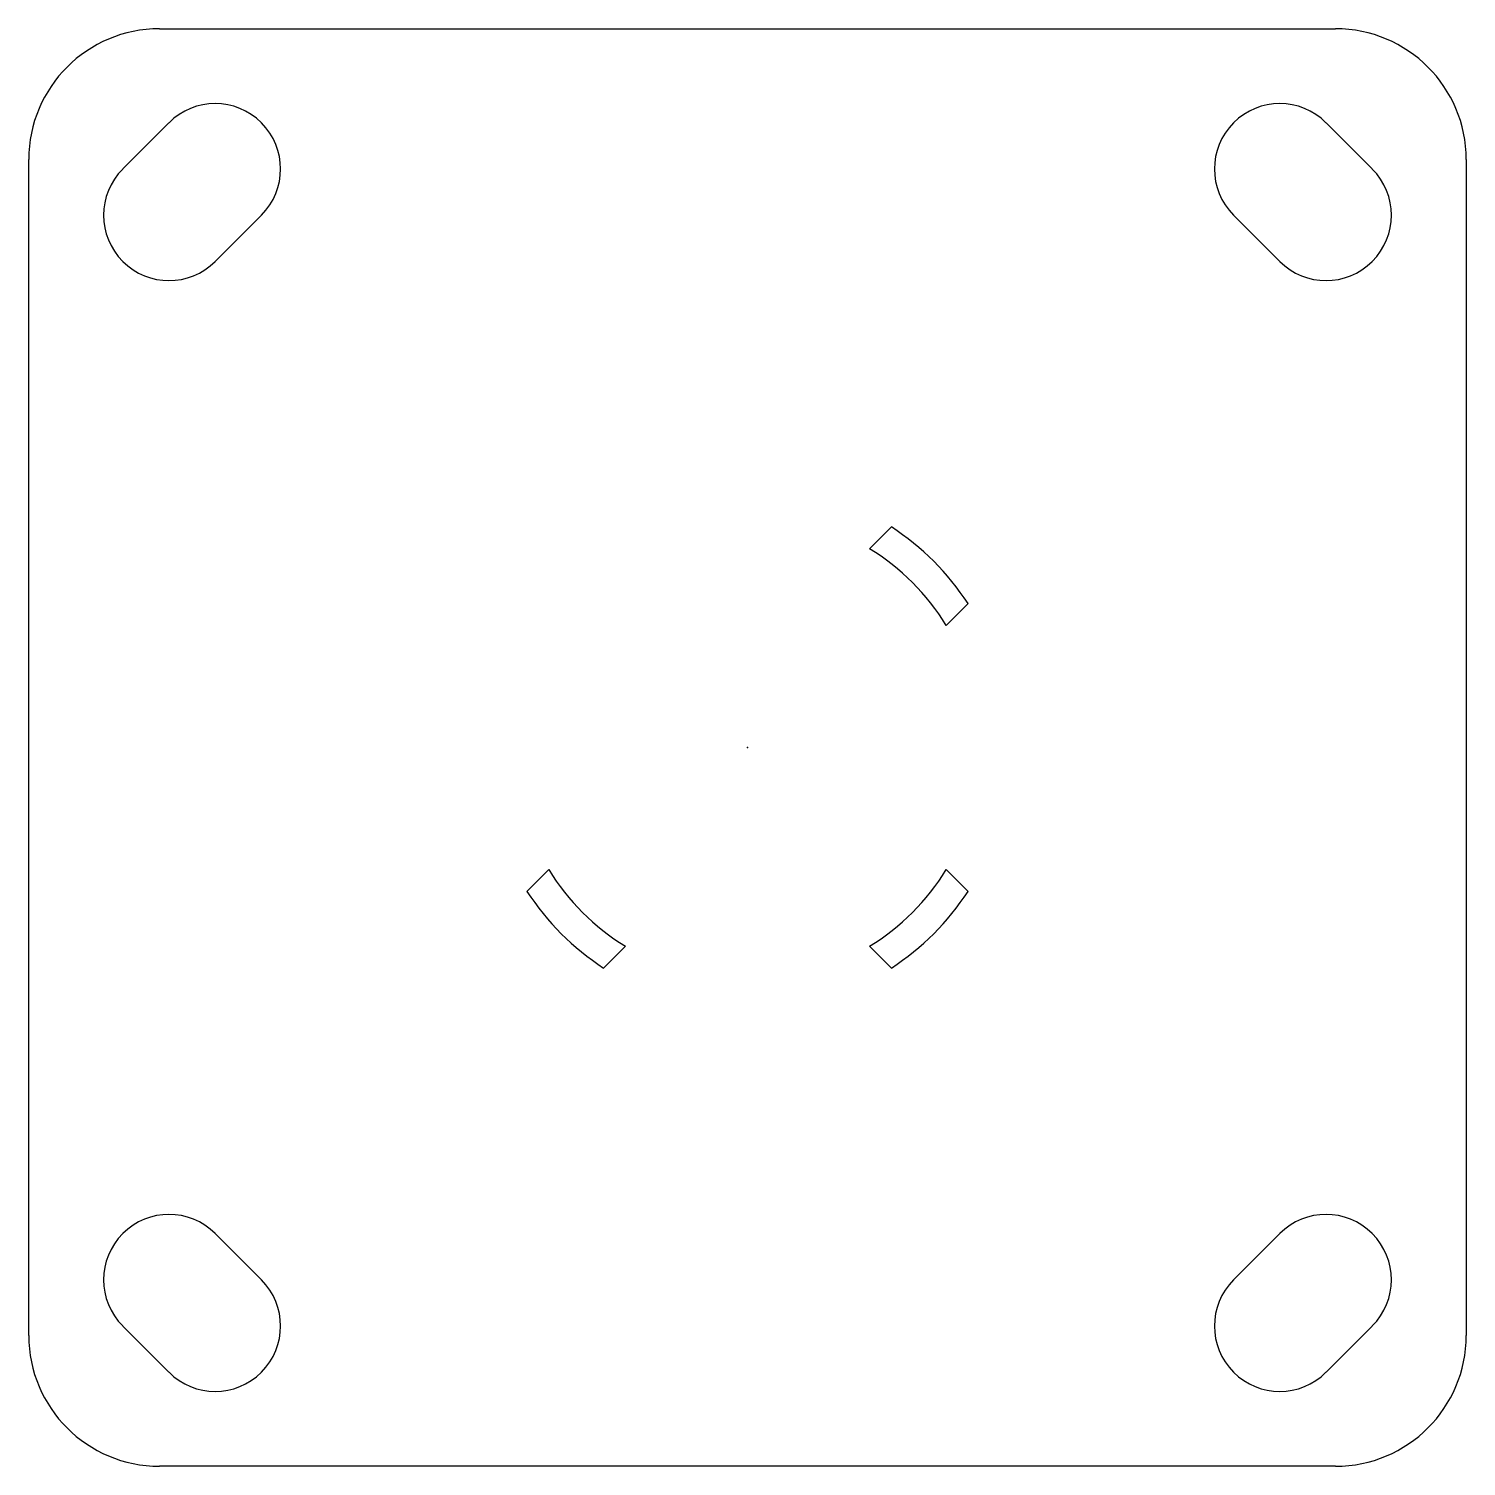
# Model space of a CAD drawing. Header units: millimetres. Extents: x 0 to 110, y 0 to 110.
import ezdxf

# ---------------------------------------------------------------- set-up
doc = ezdxf.new("R2010")
doc.units = ezdxf.units.MM
doc.header["$PDSIZE"] = -1

msp = doc.modelspace()

# ---------------------------------------------------------------- linework, layer by layer
at = {"color": 7, "linetype": 'Continuous', "lineweight": 25}
for p, q in [((10, 110), (100, 110)), ((7.2, 99.27), (10.73, 102.8)), ((99.27, 102.8), (102.8, 99.27)), ((0, 10), (0, 100)), ((110, 100), (110, 10)), ((17.8, 95.73), (14.27, 92.2)), ((95.73, 92.2), (92.2, 95.73)), ((66.01, 71.88), (64.34, 70.21)), ((70.21, 64.34), (71.88, 66.01)), ((39.79, 45.66), (38.12, 43.99)), ((71.88, 43.99), (70.21, 45.66)), ((43.99, 38.12), (45.66, 39.79)), ((64.34, 39.79), (66.01, 38.12)), ((14.27, 17.8), (17.8, 14.27)), ((92.2, 14.27), (95.73, 17.8)), ((10.73, 7.2), (7.2, 10.73)), ((102.8, 10.73), (99.27, 7.2)), ((100, 0), (10, 0))]:
    msp.add_line(p, q, dxfattribs=at)
for centre, radius, start, end in [((10, 100), 10, 90, 180), ((100, 100), 10, 0, 90), ((14.27, 99.27), 5, 315, 135), ((95.73, 99.27), 5, 45, 225), ((10.73, 95.73), 5, 135, 315), ((99.27, 95.73), 5, 225, 45), ((55, 55), 20.15, 33.1146, 56.8854), ((55, 55), 17.85, 31.5561, 58.4439), ((55, 55), 17.85, 211.5561, 238.4439), ((55, 55), 17.85, 301.5561, 328.4439), ((55, 55), 20.15, 213.1146, 236.8854), ((55, 55), 20.15, 303.1146, 326.8854), ((10.73, 14.27), 5, 45, 225), ((99.27, 14.27), 5, 315, 135), ((14.27, 10.73), 5, 225, 45), ((95.73, 10.73), 5, 135, 315), ((10, 10), 10, 180, 270), ((100, 10), 10, 270, 0)]:
    msp.add_arc(centre, radius, start, end, dxfattribs=at)
at = {"color": 7, "linetype": 'Continuous'}
msp.add_point((55, 55), dxfattribs=at)
msp.add_point((55, 55), dxfattribs=at)

doc.saveas('drawing.dxf')
